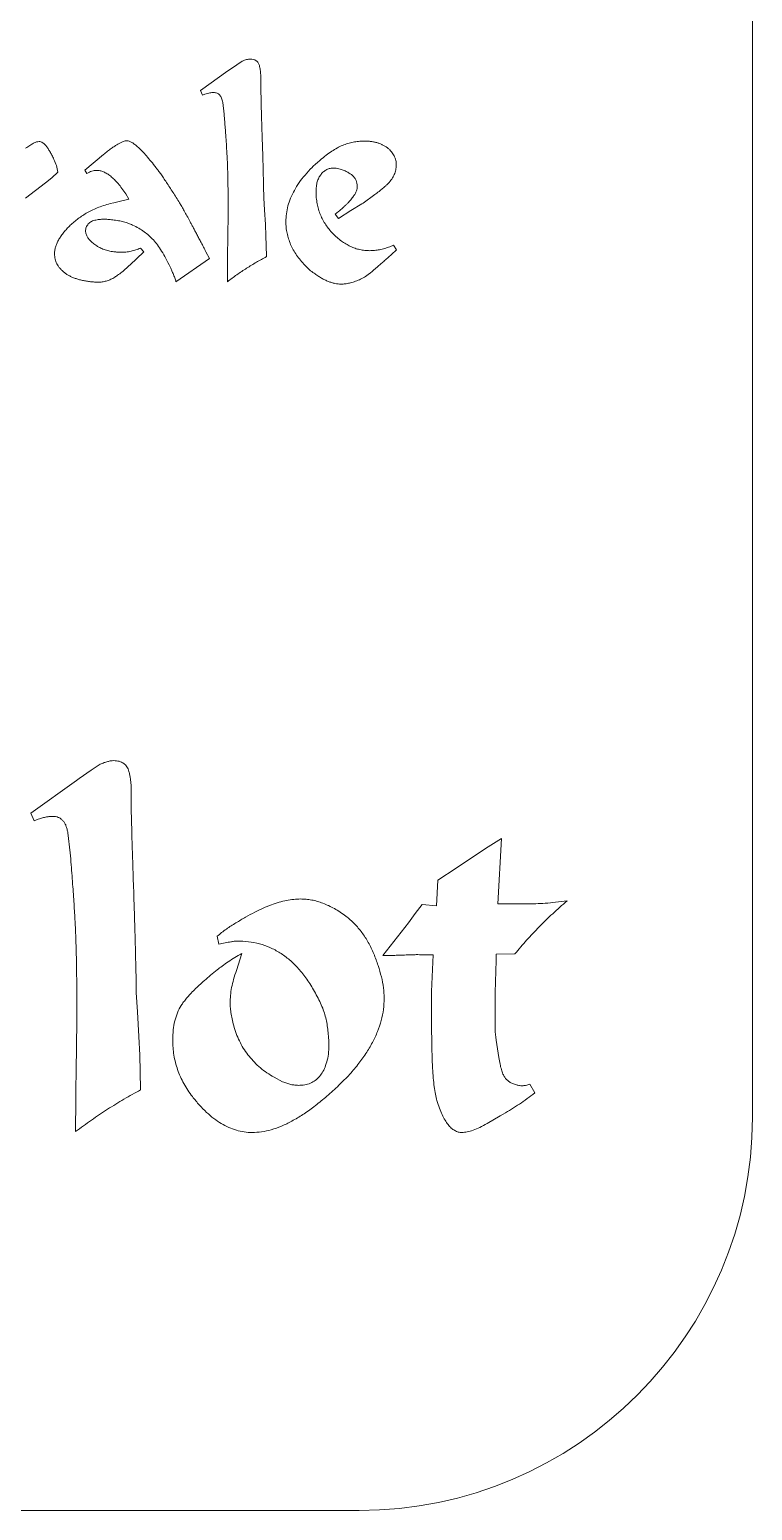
# Model space of a CAD drawing. Header units: millimetres. Extents: x -30 to 30, y -30 to 30.
# Drawn here: x 15.29 to 30, y -30 to 0.12 of the extents above; entities that cross this region are included whole.
import ezdxf

# ---------------------------------------------------------------- set-up
doc = ezdxf.new("R2010")
doc.units = ezdxf.units.MM

msp = doc.modelspace()

# ---------------------------------------------------------------- linework, layer by layer
at = {"color": 7, "linetype": 'Continuous', "lineweight": 15}
for p, q in [((30, -22), (30, 22)), ((19.36, -0.698), (19.508, -0.594)), ((19.508, -0.594), (19.618, -0.523)), ((18.768, -1.12), (19.327, -0.72)), ((19.327, -0.72), (19.36, -0.698)), ((19.996, -0.797), (19.996, -1.071)), ((18.812, -1.214), (18.768, -1.12)), ((18.861, -1.192), (18.812, -1.214)), ((19.996, -1.071), (20.001, -1.345)), ((19.25, -1.602), (19.223, -1.361)), ((16.413, -2.737), (16.797, -2.419)), ((15.616, -2.995), (15.211, -3.307)), ((15.742, -2.891), (15.616, -2.995)), ((15.868, -2.781), (15.742, -2.891)), ((16.458, -2.803), (16.413, -2.737)), ((17.312, -3.329), (17.247, -3.219)), ((20.056, -3.307), (20.073, -3.543)), ((22.315, -3.236), (22.08, -3.406)), ((16.929, -3.417), (17.006, -3.4)), ((17.006, -3.4), (17.115, -3.373)), ((17.115, -3.373), (17.312, -3.329)), ((20.073, -3.543), (20.089, -3.844)), ((21.51, -3.631), (21.581, -3.576)), ((21.828, -3.559), (21.581, -3.724)), ((22.053, -3.422), (21.828, -3.559)), ((22.08, -3.406), (22.053, -3.422)), ((20.089, -3.844), (20.1, -4.075)), ((21.581, -3.724), (21.51, -3.631)), ((20.1, -4.075), (20.105, -4.272)), ((17.608, -4.409), (17.339, -4.661)), ((17.548, -4.322), (17.619, -4.398)), ((17.619, -4.398), (17.608, -4.409)), ((18.88, -4.398), (18.951, -4.535)), ((20.105, -4.272), (20.111, -4.497)), ((22.622, -4.294), (22.699, -4.261)), ((22.759, -4.36), (22.656, -4.453)), ((22.699, -4.261), (22.759, -4.36)), ((18.951, -4.535), (18.271, -5.007)), ((20.989, -4.766), (20.896, -4.672)), ((16.301, -15.115), (16.548, -14.942)), ((16.548, -14.942), (16.73, -14.823)), ((15.315, -15.818), (16.246, -15.151)), ((16.246, -15.151), (16.301, -15.115)), ((17.361, -15.279), (17.361, -15.736)), ((15.387, -15.974), (15.315, -15.818)), ((15.469, -15.937), (15.387, -15.974)), ((17.361, -15.736), (17.37, -16.192)), ((16.118, -16.622), (16.072, -16.22)), ((24.347, -16.687), (24.62, -16.503)), ((24.62, -16.503), (24.895, -16.33)), ((24.895, -16.33), (24.821, -17.663)), ((23.973, -16.933), (24.347, -16.687)), ((23.597, -17.18), (23.973, -16.933)), ((23.57, -17.7), (23.597, -17.18)), ((23.141, -17.855), (23.278, -17.673)), ((23.278, -17.673), (23.57, -17.7)), ((24.821, -17.663), (25.416, -17.663)), ((22.483, -18.714), (23.004, -18.048)), ((23.004, -18.048), (23.141, -17.855)), ((19.143, -18.485), (19.108, -18.322)), ((19.336, -18.441), (19.143, -18.485)), ((19.573, -18.422), (19.454, -18.422)), ((19.61, -18.669), (19.5, -19.015)), ((23.506, -18.696), (23.223, -18.696)), ((23.469, -19.445), (23.506, -18.696)), ((24.786, -18.815), (24.767, -19.463)), ((25.169, -18.678), (24.786, -18.686)), ((24.786, -18.686), (24.786, -18.815)), ((17.461, -19.463), (17.489, -19.856)), ((17.489, -19.856), (17.515, -20.358)), ((17.515, -20.358), (17.534, -20.743)), ((24.776, -20.377), (24.786, -20.432)), ((24.786, -20.432), (24.84, -20.788)), ((17.534, -20.743), (17.543, -21.071)), ((17.543, -21.071), (17.552, -21.446)), ((20.268, -21.19), (20.441, -21.281)), ((25.47, -21.327), (25.571, -21.509)), ((24.868, -21.976), (24.603, -22.131)), ((24.931, -21.939), (24.868, -21.976)), ((-22, -30), (22, -30))]:
    msp.add_line(p, q, dxfattribs=at)
msp.add_arc((22, -22), 8, 270, 0, dxfattribs=at)
for points, knots in [([(19.618, -0.523), (19.633, -0.516), (19.662, -0.503), (19.706, -0.49), (19.745, -0.48), (19.77, -0.479), (19.782, -0.479)], [0, 0, 0, 0, 0.296703, 0.563259, 0.795792, 1, 1, 1, 1]), ([(19.782, -0.479), (19.805, -0.48), (19.847, -0.482), (19.904, -0.508), (19.947, -0.552), (19.961, -0.59), (19.968, -0.61)], [0, 0, 0, 0, 0.274613, 0.511485, 0.742951, 1, 1, 1, 1]), ([(19.968, -0.61), (19.971, -0.625), (19.978, -0.654), (19.985, -0.699), (19.991, -0.746), (19.994, -0.779), (19.996, -0.797)], [0, 0, 0, 0, 0.2408443, 0.4752132, 0.720892, 1, 1, 1, 1]), ([(19.036, -1.158), (19.024, -1.159), (18.999, -1.16), (18.957, -1.166), (18.911, -1.178), (18.879, -1.187), (18.861, -1.192)], [0, 0, 0, 0, 0.199871, 0.4324, 0.696823, 1, 1, 1, 1]), ([(19.223, -1.361), (19.22, -1.345), (19.214, -1.315), (19.2, -1.273), (19.183, -1.238), (19.161, -1.209), (19.136, -1.186), (19.106, -1.17), (19.072, -1.16), (19.049, -1.159), (19.036, -1.158)], [0, 0, 0, 0, 0.159972, 0.302528, 0.430714, 0.547972, 0.65877, 0.768366, 0.879683, 1, 1, 1, 1]), ([(20.001, -1.345), (20.003, -1.41), (20.008, -1.537), (20.014, -1.722), (20.019, -1.898), (20.025, -2.064), (20.03, -2.221), (20.035, -2.368), (20.038, -2.505), (20.043, -2.632), (20.046, -2.75), (20.048, -2.858), (20.05, -2.957), (20.053, -3.046), (20.055, -3.125), (20.055, -3.194), (20.056, -3.254), (20.056, -3.291), (20.056, -3.307)], [0, 0, 0, 0, 0.099405, 0.193967, 0.283671, 0.368531, 0.448131, 0.522887, 0.592786, 0.657841, 0.71804, 0.77298, 0.823074, 0.868324, 0.90872, 0.944263, 0.974556, 1, 1, 1, 1]), ([(19.332, -3.614), (19.332, -3.558), (19.332, -3.449), (19.332, -3.291), (19.33, -3.143), (19.328, -3.006), (19.326, -2.879), (19.323, -2.764), (19.32, -2.658), (19.316, -2.56), (19.311, -2.464), (19.305, -2.363), (19.299, -2.254), (19.292, -2.138), (19.283, -2.015), (19.272, -1.884), (19.262, -1.746), (19.255, -1.651), (19.25, -1.602)], [0, 0, 0, 0, 0.083854, 0.162198, 0.235821, 0.303932, 0.366539, 0.424038, 0.476421, 0.523704, 0.570219, 0.620292, 0.674318, 0.731905, 0.793472, 0.858631, 0.927322, 1, 1, 1, 1]), ([(15.211, -2.293), (15.24, -2.272), (15.292, -2.235), (15.366, -2.192), (15.429, -2.163), (15.468, -2.158), (15.485, -2.156)], [0, 0, 0, 0, 0.342499, 0.620201, 0.836173, 1, 1, 1, 1]), ([(15.485, -2.156), (15.496, -2.157), (15.522, -2.159), (15.558, -2.179), (15.595, -2.207), (15.632, -2.248), (15.669, -2.3), (15.708, -2.362), (15.748, -2.436), (15.773, -2.49), (15.786, -2.518)], [0, 0, 0, 0, 0.072081, 0.153119, 0.246632, 0.357653, 0.488379, 0.637405, 0.808232, 1, 1, 1, 1]), ([(16.797, -2.419), (16.824, -2.397), (16.875, -2.355), (16.951, -2.298), (17.02, -2.25), (17.083, -2.211), (17.139, -2.179), (17.19, -2.158), (17.233, -2.143), (17.261, -2.141), (17.274, -2.14)], [0, 0, 0, 0, 0.187552, 0.355708, 0.507523, 0.639329, 0.754183, 0.851364, 0.932985, 1, 1, 1, 1]), ([(17.274, -2.14), (17.289, -2.142), (17.325, -2.147), (17.38, -2.176), (17.442, -2.219), (17.512, -2.281), (17.59, -2.357), (17.675, -2.453), (17.769, -2.564), (17.832, -2.645), (17.866, -2.688)], [0, 0, 0, 0, 0.057931, 0.130473, 0.22284, 0.335075, 0.468859, 0.623976, 0.800709, 1, 1, 1, 1]), ([(21.203, -2.534), (21.243, -2.5), (21.321, -2.436), (21.439, -2.354), (21.55, -2.286), (21.658, -2.233), (21.764, -2.193), (21.873, -2.166), (21.984, -2.149), (22.059, -2.147), (22.096, -2.146)], [0, 0, 0, 0, 0.158359, 0.302214, 0.433149, 0.550877, 0.662853, 0.77434, 0.886139, 1, 1, 1, 1]), ([(22.096, -2.146), (22.121, -2.146), (22.17, -2.147), (22.241, -2.153), (22.307, -2.164), (22.37, -2.18), (22.429, -2.2), (22.483, -2.225), (22.533, -2.254), (22.579, -2.287), (22.62, -2.324), (22.656, -2.363), (22.686, -2.403), (22.711, -2.446), (22.73, -2.492), (22.744, -2.539), (22.753, -2.588), (22.754, -2.622), (22.754, -2.639)], [0, 0, 0, 0, 0.081165, 0.158282, 0.231776, 0.302105, 0.368697, 0.433192, 0.496245, 0.558046, 0.617962, 0.675376, 0.730264, 0.784, 0.837375, 0.890364, 0.944706, 1, 1, 1, 1]), ([(15.786, -2.518), (15.804, -2.56), (15.842, -2.644), (15.86, -2.735), (15.868, -2.781)], [0, 0, 0, 0, 0.492539, 1, 1, 1, 1]), ([(17.866, -2.688), (17.881, -2.707), (17.913, -2.749), (17.963, -2.818), (18.019, -2.898), (18.1, -3.023), (18.211, -3.191), (18.298, -3.329), (18.342, -3.4)], [0, 0, 0, 0, 0.085115, 0.184485, 0.298168, 0.426971, 0.706399, 1, 1, 1, 1]), ([(20.507, -3.784), (20.509, -3.731), (20.513, -3.624), (20.547, -3.463), (20.602, -3.304), (20.678, -3.144), (20.776, -2.986), (20.897, -2.831), (21.04, -2.678), (21.147, -2.583), (21.203, -2.534)], [0, 0, 0, 0, 0.107694, 0.217885, 0.331356, 0.45029, 0.575954, 0.708432, 0.849434, 1, 1, 1, 1]), ([(21.483, -2.694), (21.457, -2.695), (21.407, -2.698), (21.336, -2.723), (21.273, -2.766), (21.219, -2.822), (21.174, -2.893), (21.143, -2.977), (21.124, -3.072), (21.122, -3.14), (21.121, -3.176)], [0, 0, 0, 0, 0.113397, 0.221905, 0.330413, 0.44673, 0.57027, 0.699665, 0.842288, 1, 1, 1, 1]), ([(21.587, -2.71), (21.568, -2.705), (21.534, -2.696), (21.499, -2.694), (21.483, -2.694)], [0, 0, 0, 0, 0.547269, 1, 1, 1, 1]), ([(21.959, -3.066), (21.958, -3.046), (21.957, -3.006), (21.938, -2.948), (21.908, -2.896), (21.867, -2.848), (21.812, -2.807), (21.748, -2.768), (21.671, -2.736), (21.616, -2.719), (21.587, -2.71)], [0, 0, 0, 0, 0.110088, 0.214563, 0.321056, 0.432097, 0.553733, 0.686571, 0.835203, 1, 1, 1, 1]), ([(22.754, -2.639), (22.752, -2.67), (22.748, -2.734), (22.714, -2.829), (22.662, -2.923), (22.599, -2.997), (22.536, -3.061), (22.473, -3.114), (22.399, -3.174), (22.345, -3.214), (22.315, -3.236)], [0, 0, 0, 0, 0.121296, 0.249349, 0.386358, 0.5394, 0.628287, 0.73491, 0.858013, 1, 1, 1, 1]), ([(16.654, -2.743), (16.639, -2.744), (16.606, -2.745), (16.557, -2.757), (16.507, -2.776), (16.475, -2.794), (16.458, -2.803)], [0, 0, 0, 0, 0.2259021, 0.4646784, 0.7218845, 1, 1, 1, 1]), ([(17.247, -3.219), (17.221, -3.182), (17.173, -3.11), (17.097, -3.012), (17.02, -2.931), (16.946, -2.862), (16.872, -2.81), (16.799, -2.772), (16.727, -2.747), (16.678, -2.744), (16.654, -2.743)], [0, 0, 0, 0, 0.17267, 0.328777, 0.470364, 0.597803, 0.711076, 0.814963, 0.910047, 1, 1, 1, 1]), ([(21.121, -3.176), (21.122, -3.217), (21.124, -3.299), (21.142, -3.419), (21.169, -3.534), (21.21, -3.644), (21.259, -3.75), (21.318, -3.848), (21.383, -3.941), (21.435, -3.997), (21.461, -4.025)], [0, 0, 0, 0, 0.132074, 0.261135, 0.387294, 0.512232, 0.635576, 0.757708, 0.878346, 1, 1, 1, 1]), ([(21.581, -3.576), (21.602, -3.558), (21.641, -3.525), (21.695, -3.477), (21.741, -3.433), (21.791, -3.383), (21.842, -3.324), (21.877, -3.275), (21.893, -3.253)], [0, 0, 0, 0, 0.180709, 0.341253, 0.481727, 0.602275, 0.81406, 1, 1, 1, 1]), ([(21.893, -3.253), (21.903, -3.237), (21.923, -3.208), (21.943, -3.16), (21.957, -3.114), (21.959, -3.082), (21.959, -3.066)], [0, 0, 0, 0, 0.273219, 0.528092, 0.765933, 1, 1, 1, 1]), ([(15.799, -4.442), (15.8, -4.419), (15.802, -4.372), (15.818, -4.302), (15.843, -4.231), (15.879, -4.161), (15.922, -4.089), (15.975, -4.019), (16.034, -3.947), (16.101, -3.876), (16.176, -3.806), (16.259, -3.739), (16.349, -3.674), (16.447, -3.612), (16.553, -3.554), (16.67, -3.503), (16.795, -3.456), (16.883, -3.43), (16.929, -3.417)], [0, 0, 0, 0, 0.042843, 0.087073, 0.13291, 0.181686, 0.233504, 0.288335, 0.345577, 0.406395, 0.470014, 0.536002, 0.604307, 0.675861, 0.750828, 0.829343, 0.912662, 1, 1, 1, 1]), ([(18.342, -3.4), (18.358, -3.426), (18.39, -3.482), (18.441, -3.571), (18.496, -3.67), (18.544, -3.76), (18.587, -3.837), (18.621, -3.902), (18.658, -3.972), (18.698, -4.047), (18.74, -4.127), (18.784, -4.213), (18.832, -4.303), (18.864, -4.366), (18.88, -4.398)], [0, 0, 0, 0, 0.080883, 0.171138, 0.271036, 0.380313, 0.440117, 0.5049, 0.574702, 0.649196, 0.729621, 0.814739, 0.904874, 1, 1, 1, 1]), ([(19.316, -5.007), (19.317, -4.891), (19.317, -4.66), (19.322, -4.312), (19.328, -3.964), (19.331, -3.731), (19.332, -3.614)], [0, 0, 0, 0, 0.248845, 0.498274, 0.748856, 1, 1, 1, 1]), ([(16.819, -3.735), (16.791, -3.736), (16.731, -3.737), (16.656, -3.748), (16.596, -3.761), (16.554, -3.778), (16.518, -3.802), (16.486, -3.83), (16.462, -3.863), (16.443, -3.898), (16.432, -3.936), (16.431, -3.963), (16.43, -3.976)], [0, 0, 0, 0, 0.166646, 0.348665, 0.439134, 0.526163, 0.608681, 0.691629, 0.770856, 0.847383, 0.922547, 1, 1, 1, 1]), ([(17.389, -3.855), (17.36, -3.843), (17.301, -3.817), (17.203, -3.789), (17.098, -3.763), (17.006, -3.751), (16.934, -3.743), (16.888, -3.738), (16.851, -3.735), (16.829, -3.735), (16.819, -3.735)], [0, 0, 0, 0, 0.160756, 0.333198, 0.517917, 0.714754, 0.80871, 0.886235, 0.951287, 1, 1, 1, 1]), ([(18.151, -4.705), (18.122, -4.648), (18.068, -4.539), (17.983, -4.389), (17.899, -4.263), (17.814, -4.157), (17.723, -4.068), (17.623, -3.988), (17.511, -3.916), (17.431, -3.876), (17.389, -3.855)], [0, 0, 0, 0, 0.16509, 0.312216, 0.441324, 0.554193, 0.65976, 0.768386, 0.881324, 1, 1, 1, 1]), ([(20.896, -4.672), (20.865, -4.638), (20.804, -4.573), (20.725, -4.467), (20.657, -4.359), (20.603, -4.249), (20.559, -4.136), (20.529, -4.021), (20.51, -3.903), (20.508, -3.824), (20.507, -3.784)], [0, 0, 0, 0, 0.137782, 0.270447, 0.397213, 0.520935, 0.641312, 0.76082, 0.879444, 1, 1, 1, 1]), ([(16.43, -3.976), (16.431, -3.985), (16.433, -4.007), (16.438, -4.029), (16.441, -4.042)], [0, 0, 0, 0, 0.418093, 1, 1, 1, 1]), ([(16.441, -4.042), (16.45, -4.061), (16.468, -4.102), (16.513, -4.157), (16.569, -4.213), (16.638, -4.266), (16.718, -4.314), (16.807, -4.353), (16.903, -4.382), (16.971, -4.392), (17.006, -4.398)], [0, 0, 0, 0, 0.09173, 0.192474, 0.305281, 0.43201, 0.567441, 0.705705, 0.849561, 1, 1, 1, 1]), ([(21.461, -4.025), (21.489, -4.053), (21.545, -4.108), (21.635, -4.179), (21.726, -4.24), (21.82, -4.289), (21.914, -4.329), (22.012, -4.355), (22.111, -4.373), (22.178, -4.375), (22.211, -4.376)], [0, 0, 0, 0, 0.140898, 0.275355, 0.403654, 0.526897, 0.646679, 0.764558, 0.881615, 1, 1, 1, 1]), ([(16.534, -5.007), (16.505, -5.003), (16.449, -4.996), (16.367, -4.981), (16.291, -4.962), (16.22, -4.94), (16.154, -4.914), (16.094, -4.883), (16.038, -4.85), (15.988, -4.813), (15.944, -4.773), (15.906, -4.731), (15.872, -4.688), (15.847, -4.642), (15.824, -4.595), (15.811, -4.545), (15.801, -4.494), (15.8, -4.46), (15.799, -4.442)], [0, 0, 0, 0, 0.085818, 0.166743, 0.243924, 0.316695, 0.386361, 0.452635, 0.516307, 0.577612, 0.636167, 0.691938, 0.745444, 0.796816, 0.847423, 0.897778, 0.948428, 1, 1, 1, 1]), ([(17.006, -4.398), (17.031, -4.401), (17.077, -4.406), (17.123, -4.408), (17.143, -4.409)], [0, 0, 0, 0, 0.567397, 1, 1, 1, 1]), ([(17.143, -4.409), (17.179, -4.408), (17.251, -4.406), (17.355, -4.388), (17.455, -4.362), (17.517, -4.335), (17.548, -4.322)], [0, 0, 0, 0, 0.262268, 0.514088, 0.759965, 1, 1, 1, 1]), ([(20.111, -4.497), (20.043, -4.534), (19.906, -4.609), (19.706, -4.733), (19.508, -4.864), (19.38, -4.959), (19.316, -5.007)], [0, 0, 0, 0, 0.247197, 0.495451, 0.746565, 1, 1, 1, 1]), ([(22.656, -4.453), (22.628, -4.477), (22.575, -4.524), (22.501, -4.59), (22.433, -4.649), (22.373, -4.701), (22.32, -4.747), (22.276, -4.785), (22.239, -4.817), (22.183, -4.86), (22.109, -4.916), (22.037, -4.951), (22.003, -4.968)], [0, 0, 0, 0, 0.132043, 0.252635, 0.359806, 0.455528, 0.538457, 0.608597, 0.667287, 0.713327, 0.863452, 1, 1, 1, 1]), ([(22.211, -4.376), (22.245, -4.375), (22.312, -4.373), (22.415, -4.357), (22.519, -4.331), (22.587, -4.306), (22.622, -4.294)], [0, 0, 0, 0, 0.237611, 0.481263, 0.735629, 1, 1, 1, 1]), ([(17.339, -4.661), (17.306, -4.692), (17.244, -4.75), (17.151, -4.827), (17.066, -4.889), (16.987, -4.939), (16.909, -4.975), (16.83, -4.999), (16.748, -5.015), (16.693, -5.017), (16.665, -5.018)], [0, 0, 0, 0, 0.172651, 0.326468, 0.461299, 0.577596, 0.683556, 0.78855, 0.893558, 1, 1, 1, 1]), ([(18.271, -5.007), (18.263, -4.98), (18.246, -4.924), (18.212, -4.844), (18.18, -4.77), (18.159, -4.725), (18.151, -4.705)], [0, 0, 0, 0, 0.256306, 0.538727, 0.802209, 1, 1, 1, 1]), ([(21.082, -4.836), (21.074, -4.831), (21.066, -4.825), (21.058, -4.819), (21.05, -4.814), (21.043, -4.808), (21.035, -4.802), (21.019, -4.791), (21.003, -4.779), (20.989, -4.766)], [0, 0, 0, 0, 0.0000292485, 0.0000292485, 0.0000292485, 0.0000584982, 0.0000584982, 0.0000584982, 0.0001167046, 0.0001167046, 0.0001167046, 0.0001167046]), ([(16.665, -5.018), (16.654, -5.017), (16.63, -5.017), (16.595, -5.012), (16.563, -5.008), (16.542, -5.007), (16.534, -5.007)], [0, 0, 0, 0, 0.258286, 0.541885, 0.801631, 1, 1, 1, 1]), ([(21.63, -5.056), (21.609, -5.055), (21.567, -5.054), (21.502, -5.043), (21.436, -5.025), (21.368, -5.001), (21.299, -4.971), (21.228, -4.932), (21.155, -4.888), (21.107, -4.854), (21.082, -4.836)], [0, 0, 0, 0, 0.104561, 0.213003, 0.326507, 0.445659, 0.572895, 0.706561, 0.848931, 1, 1, 1, 1]), ([(22.003, -4.968), (21.968, -4.981), (21.902, -5.007), (21.804, -5.034), (21.715, -5.052), (21.657, -5.055), (21.63, -5.056)], [0, 0, 0, 0, 0.291907, 0.552736, 0.78944, 1, 1, 1, 1]), ([(16.73, -14.823), (16.756, -14.811), (16.805, -14.789), (16.878, -14.768), (16.943, -14.751), (16.984, -14.75), (17.004, -14.749)], [0, 0, 0, 0, 0.296703, 0.563259, 0.795792, 1, 1, 1, 1]), ([(17.004, -14.749), (17.042, -14.751), (17.112, -14.755), (17.208, -14.798), (17.279, -14.872), (17.302, -14.935), (17.314, -14.969)], [0, 0, 0, 0, 0.274613, 0.511485, 0.742951, 1, 1, 1, 1]), ([(17.314, -14.969), (17.32, -14.993), (17.331, -15.042), (17.343, -15.116), (17.352, -15.195), (17.358, -15.25), (17.361, -15.279)], [0, 0, 0, 0, 0.240844, 0.475213, 0.720892, 1, 1, 1, 1]), ([(15.761, -15.882), (15.742, -15.883), (15.699, -15.885), (15.63, -15.894), (15.553, -15.914), (15.498, -15.929), (15.469, -15.937)], [0, 0, 0, 0, 0.199871, 0.4324, 0.696823, 1, 1, 1, 1]), ([(16.072, -16.22), (16.067, -16.194), (16.057, -16.143), (16.035, -16.074), (16.006, -16.015), (15.97, -15.966), (15.927, -15.928), (15.877, -15.901), (15.821, -15.884), (15.782, -15.883), (15.761, -15.882)], [0, 0, 0, 0, 0.159972, 0.302528, 0.430714, 0.547972, 0.65877, 0.768366, 0.879683, 1, 1, 1, 1]), ([(17.37, -16.192), (17.373, -16.301), (17.38, -16.512), (17.391, -16.821), (17.4, -17.115), (17.41, -17.392), (17.417, -17.653), (17.426, -17.897), (17.432, -18.126), (17.439, -18.339), (17.444, -18.535), (17.448, -18.715), (17.452, -18.879), (17.456, -19.027), (17.459, -19.159), (17.459, -19.275), (17.461, -19.375), (17.461, -19.436), (17.461, -19.463)], [0, 0, 0, 0, 0.099405, 0.193967, 0.283671, 0.368531, 0.448131, 0.522887, 0.592786, 0.657841, 0.71804, 0.77298, 0.823074, 0.868324, 0.90872, 0.944263, 0.974556, 1, 1, 1, 1]), ([(16.254, -19.975), (16.254, -19.881), (16.255, -19.7), (16.253, -19.436), (16.25, -19.189), (16.248, -18.961), (16.244, -18.75), (16.239, -18.557), (16.234, -18.381), (16.227, -18.218), (16.219, -18.057), (16.209, -17.889), (16.199, -17.708), (16.187, -17.515), (16.173, -17.309), (16.154, -17.091), (16.138, -16.861), (16.125, -16.703), (16.118, -16.622)], [0, 0, 0, 0, 0.0838542, 0.1621979, 0.2358207, 0.3039322, 0.3665387, 0.4240379, 0.4764212, 0.5237041, 0.5702185, 0.620292, 0.6743183, 0.731905, 0.7934718, 0.8586307, 0.9273222, 1, 1, 1, 1]), ([(19.491, -18.048), (19.556, -18.009), (19.681, -17.934), (19.867, -17.834), (20.042, -17.75), (20.208, -17.681), (20.366, -17.63), (20.517, -17.59), (20.664, -17.569), (20.759, -17.565), (20.806, -17.563)], [0, 0, 0, 0, 0.159951, 0.309189, 0.445463, 0.571245, 0.68792, 0.797516, 0.901082, 1, 1, 1, 1]), ([(20.806, -17.563), (20.844, -17.564), (20.919, -17.566), (21.033, -17.582), (21.148, -17.611), (21.263, -17.649), (21.379, -17.698), (21.496, -17.758), (21.614, -17.828), (21.691, -17.883), (21.73, -17.911)], [0, 0, 0, 0, 0.112064, 0.226418, 0.343003, 0.463775, 0.589493, 0.719657, 0.856073, 1, 1, 1, 1]), ([(26.229, -17.6), (26.131, -17.687), (25.937, -17.858), (25.663, -18.126), (25.406, -18.397), (25.247, -18.586), (25.169, -18.678)], [0, 0, 0, 0, 0.259636, 0.512145, 0.75919, 1, 1, 1, 1]), ([(25.416, -17.663), (25.475, -17.662), (25.598, -17.66), (25.792, -17.651), (26.003, -17.631), (26.151, -17.611), (26.229, -17.6)], [0, 0, 0, 0, 0.218714, 0.452226, 0.710902, 1, 1, 1, 1]), ([(19.108, -18.322), (19.169, -18.271), (19.291, -18.172), (19.425, -18.089), (19.491, -18.048)], [0, 0, 0, 0, 0.505366, 1, 1, 1, 1]), ([(21.73, -17.911), (21.789, -17.962), (21.906, -18.064), (22.059, -18.244), (22.193, -18.448), (22.299, -18.677), (22.385, -18.913), (22.452, -19.143), (22.499, -19.365), (22.503, -19.511), (22.506, -19.582)], [0, 0, 0, 0, 0.1227662, 0.2457694, 0.3721272, 0.5079728, 0.6430681, 0.769178, 0.8869392, 1, 1, 1, 1]), ([(19.108, -19.006), (19.142, -18.98), (19.214, -18.923), (19.334, -18.839), (19.468, -18.752), (19.562, -18.697), (19.61, -18.669)], [0, 0, 0, 0, 0.211772, 0.457689, 0.725936, 1, 1, 1, 1]), ([(19.454, -18.422), (19.431, -18.427), (19.392, -18.435), (19.352, -18.439), (19.336, -18.441)], [0, 0, 0, 0, 0.598238, 1, 1, 1, 1]), ([(21.126, -19.51), (21.077, -19.423), (20.983, -19.256), (20.815, -19.033), (20.637, -18.842), (20.442, -18.689), (20.238, -18.57), (20.025, -18.484), (19.802, -18.432), (19.65, -18.425), (19.573, -18.422)], [0, 0, 0, 0, 0.149216, 0.288161, 0.417797, 0.540765, 0.657877, 0.771895, 0.885213, 1, 1, 1, 1]), ([(23.223, -18.696), (23.202, -18.695), (23.154, -18.695), (23.074, -18.699), (22.976, -18.701), (22.866, -18.705), (22.755, -18.709), (22.652, -18.711), (22.563, -18.715), (22.508, -18.714), (22.483, -18.714)], [0, 0, 0, 0, 0.0856809, 0.1946256, 0.3267653, 0.4821543, 0.6393272, 0.7768201, 0.8982539, 1, 1, 1, 1]), ([(18.204, -20.432), (18.206, -20.364), (18.209, -20.232), (18.242, -20.045), (18.296, -19.877), (18.361, -19.75), (18.427, -19.654), (18.49, -19.578), (18.563, -19.495), (18.648, -19.408), (18.746, -19.314), (18.855, -19.216), (18.978, -19.113), (19.063, -19.043), (19.108, -19.006)], [0, 0, 0, 0, 0.116222, 0.223453, 0.321963, 0.415401, 0.464419, 0.520321, 0.582383, 0.652285, 0.72802, 0.811788, 0.902107, 1, 1, 1, 1]), ([(19.5, -19.015), (19.481, -19.076), (19.444, -19.192), (19.402, -19.362), (19.377, -19.522), (19.374, -19.625), (19.372, -19.674)], [0, 0, 0, 0, 0.283152, 0.54167, 0.781797, 1, 1, 1, 1]), ([(21.382, -20.633), (21.382, -20.578), (21.381, -20.473), (21.372, -20.32), (21.356, -20.177), (21.334, -20.044), (21.302, -19.913), (21.256, -19.781), (21.198, -19.645), (21.15, -19.556), (21.126, -19.51)], [0, 0, 0, 0, 0.140445, 0.272051, 0.393985, 0.50774, 0.620903, 0.739445, 0.866287, 1, 1, 1, 1]), ([(23.579, -21.665), (23.569, -21.622), (23.546, -21.528), (23.524, -21.374), (23.504, -21.198), (23.493, -21.035), (23.486, -20.883), (23.482, -20.745), (23.478, -20.583), (23.474, -20.399), (23.472, -20.192), (23.471, -19.963), (23.469, -19.711), (23.469, -19.536), (23.469, -19.445)], [0, 0, 0, 0, 0.0601773, 0.1298327, 0.2092521, 0.2984977, 0.3507687, 0.4130987, 0.4855125, 0.5686043, 0.6611787, 0.7638345, 0.877171, 1, 1, 1, 1]), ([(24.767, -19.463), (24.767, -19.616), (24.767, -19.768), (24.767, -20.072), (24.762, -20.225), (24.776, -20.377)], [0, 0, 0, 0, 0.5, 0.5, 1, 1, 1, 1]), ([(19.372, -19.674), (19.373, -19.71), (19.376, -19.787), (19.393, -19.908), (19.418, -20.039), (19.442, -20.129), (19.454, -20.176)], [0, 0, 0, 0, 0.21525, 0.453015, 0.714142, 1, 1, 1, 1]), ([(22.506, -19.582), (22.503, -19.658), (22.498, -19.81), (22.45, -20.038), (22.376, -20.264), (22.269, -20.49), (22.135, -20.715), (21.971, -20.94), (21.778, -21.166), (21.631, -21.308), (21.555, -21.381)], [0, 0, 0, 0, 0.108259, 0.21841, 0.331491, 0.449926, 0.574855, 0.707424, 0.849001, 1, 1, 1, 1]), ([(16.228, -22.296), (16.229, -22.103), (16.23, -21.718), (16.237, -21.138), (16.247, -20.557), (16.252, -20.169), (16.254, -19.975)], [0, 0, 0, 0, 0.248845, 0.498274, 0.748856, 1, 1, 1, 1]), ([(19.454, -20.176), (19.472, -20.23), (19.507, -20.337), (19.579, -20.489), (19.659, -20.633), (19.758, -20.764), (19.865, -20.887), (19.987, -20.999), (20.121, -21.102), (20.219, -21.16), (20.268, -21.19)], [0, 0, 0, 0, 0.128196, 0.253685, 0.3771, 0.499, 0.620477, 0.744609, 0.870474, 1, 1, 1, 1]), ([(18.606, -21.583), (18.574, -21.54), (18.511, -21.454), (18.428, -21.318), (18.359, -21.179), (18.302, -21.036), (18.259, -20.89), (18.227, -20.74), (18.208, -20.587), (18.205, -20.484), (18.204, -20.432)], [0, 0, 0, 0, 0.130506, 0.257525, 0.382209, 0.505908, 0.628115, 0.751043, 0.874321, 1, 1, 1, 1]), ([(20.761, -21.355), (20.805, -21.352), (20.888, -21.348), (21.006, -21.315), (21.109, -21.257), (21.195, -21.175), (21.267, -21.071), (21.321, -20.945), (21.363, -20.797), (21.375, -20.69), (21.382, -20.633)], [0, 0, 0, 0, 0.122367, 0.23492, 0.343496, 0.452576, 0.567784, 0.695801, 0.8391, 1, 1, 1, 1]), ([(24.84, -20.788), (24.848, -20.833), (24.862, -20.915), (24.889, -21.028), (24.92, -21.118), (24.955, -21.189), (25.001, -21.242), (25.055, -21.286), (25.122, -21.321), (25.171, -21.337), (25.197, -21.345)], [0, 0, 0, 0, 0.192755, 0.353613, 0.48758, 0.592278, 0.684572, 0.782349, 0.885402, 1, 1, 1, 1]), ([(21.555, -21.381), (21.475, -21.455), (21.32, -21.596), (21.086, -21.787), (20.858, -21.949), (20.636, -22.08), (20.423, -22.185), (20.216, -22.259), (20.016, -22.305), (19.884, -22.311), (19.82, -22.314)], [0, 0, 0, 0, 0.162189, 0.312441, 0.450448, 0.577852, 0.695846, 0.803779, 0.90457, 1, 1, 1, 1]), ([(20.441, -21.281), (20.469, -21.292), (20.524, -21.313), (20.605, -21.337), (20.685, -21.351), (20.736, -21.353), (20.761, -21.355)], [0, 0, 0, 0, 0.273524, 0.531874, 0.771342, 1, 1, 1, 1]), ([(25.197, -21.345), (25.219, -21.35), (25.258, -21.359), (25.298, -21.363), (25.316, -21.364)], [0, 0, 0, 0, 0.5591662, 1, 1, 1, 1]), ([(25.316, -21.364), (25.339, -21.362), (25.392, -21.357), (25.442, -21.338), (25.47, -21.327)], [0, 0, 0, 0, 0.442488, 1, 1, 1, 1]), ([(17.552, -21.446), (17.438, -21.508), (17.21, -21.633), (16.877, -21.84), (16.547, -22.058), (16.335, -22.216), (16.228, -22.296)], [0, 0, 0, 0, 0.247197, 0.495451, 0.746565, 1, 1, 1, 1]), ([(19.82, -22.314), (19.766, -22.312), (19.658, -22.307), (19.498, -22.271), (19.342, -22.213), (19.188, -22.133), (19.037, -22.029), (18.888, -21.902), (18.742, -21.754), (18.652, -21.642), (18.606, -21.583)], [0, 0, 0, 0, 0.1100744, 0.2205562, 0.3327182, 0.4502313, 0.5745216, 0.7066703, 0.8479251, 1, 1, 1, 1]), ([(24.09, -22.314), (24.065, -22.312), (24.013, -22.308), (23.939, -22.274), (23.867, -22.223), (23.803, -22.149), (23.741, -22.057), (23.682, -21.945), (23.627, -21.813), (23.595, -21.716), (23.579, -21.665)], [0, 0, 0, 0, 0.086687, 0.1764716, 0.2746895, 0.3845083, 0.5102443, 0.6537635, 0.8171141, 1, 1, 1, 1]), ([(25.571, -21.509), (25.519, -21.548), (25.417, -21.625), (25.261, -21.735), (25.099, -21.839), (24.988, -21.905), (24.931, -21.939)], [0, 0, 0, 0, 0.249914, 0.497199, 0.74396, 1, 1, 1, 1]), ([(24.603, -22.131), (24.553, -22.158), (24.46, -22.21), (24.323, -22.267), (24.202, -22.305), (24.125, -22.311), (24.09, -22.314)], [0, 0, 0, 0, 0.312967, 0.581309, 0.808842, 1, 1, 1, 1])]:
    msp.add_open_spline(points, degree=3, knots=knots, dxfattribs=at)

doc.saveas('drawing.dxf')
